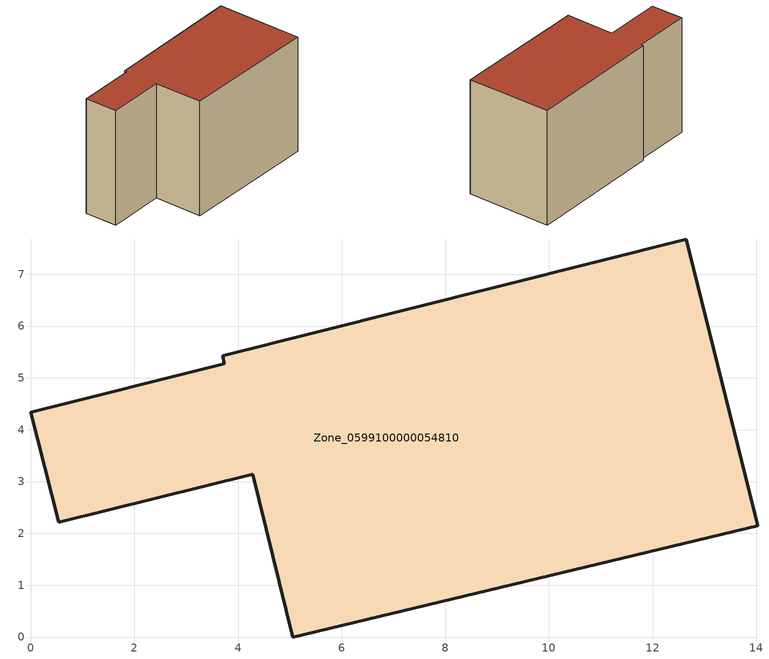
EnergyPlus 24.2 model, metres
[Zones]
Zone_0599100000054810
 floor ground (C_G): 4.28,3.14 0.54,2.21 0,4.34 3.73,5.27 3.7,5.43 12.65,7.68 14.03,2.15 5.06,0 z0
 wall outside (C_F): 14.03,2.15 12.65,7.68 3.7,5.43 3.73,5.27 0,4.34 0.54,2.21 4.28,3.14 5.06,0 14.03,2.15 z0:7.85
 roof outside (C_R): 0.54,2.21 4.28,3.14 5.06,0 14.03,2.15 12.65,7.68 3.7,5.43 3.73,5.27 0,4.34 z7.85
[BUILDING]
Pand.0599100000054810: North Axis=0; Terrain=City; Loads Convergence Tolerance Value=0.04; Temperature Convergence Tolerance Value=0.4; Solar Distribution=FullExterior; Maximum Number of Warmup Days=25; Minimum Number of Warmup Days=1
[Site:Location]
Rotterdam.The.Hague.AP_ZH_NLD Design_Conditions: Latitude=51.96; Longitude=4.45; Time Zone=1; Elevation=-4.5
[SITE:GROUNDTEMPERATURE:BUILDINGSURFACE]
18, 18, 18, 18, 18, 18, 18, 18, 18, 18, 18, 18
[MATERIAL] Thermal Absorptance=0.9; Solar Absorptance=0.7; Visible Absorptance=0.7
Name | Roughness | Thickness | Conductivity | Density | Specific Heat
G.TC.1975-1991 | MediumSmooth | 0.15 | 0.288461 | 540 | 1210
F.TC.1975-1991 | Rough | 0.3 | 0.230769 | 1920 | 840
R.TC.1975-1991 | MediumRough | 0.2 | 0.153846 | 1500 | 1000
[CONSTRUCTION]
C_G: G.TC.1975-1991
C_F: F.TC.1975-1991
C_R: R.TC.1975-1991
[ZONE]
Zone_0599100000054810: Type=1; Multiplier=1; Ceiling Height=Autocalculate; Volume=Autocalculate; Floor Area=autocalculate; Part of Total Floor Area=Yes
[ZONEINFILTRATION:DESIGNFLOWRATE]
Infil_Zone_0599100000054810: Zone or ZoneList or Space or SpaceList=Zone_0599100000054810; Schedule=AlwaysOn; Design Flow Rate Calculation Method=Flow/Area; Flow Rate per Floor Area=0.003; Constant Term Coefficient=1; Temperature Term Coefficient=0; Velocity Term Coefficient=0; Velocity Squared Term Coefficient=0
[HVACTEMPLATE:ZONE:IDEALLOADSAIRSYSTEM]
Zone_0599100000054810: Maximum Heating Supply Air Temperature=50; Minimum Cooling Supply Air Temperature=13; Maximum Heating Supply Air Humidity Ratio=0.0156; Minimum Cooling Supply Air Humidity Ratio=0.0077; Heating Limit=NoLimit; Cooling Limit=NoLimit; Dehumidification Control Type=ConstantSensibleHeatRatio; Cooling Sensible Heat Ratio=0.7; Dehumidification Setpoint=60; Humidification Control Type=None; Humidification Setpoint=30; Outdoor Air Method=None; Outdoor Air Flow Rate per Person=0.00944; Outdoor Air Flow Rate per Zone Floor Area=0; Outdoor Air Flow Rate per Zone=0; Demand Controlled Ventilation Type=None; Outdoor Air Economizer Type=NoEconomizer; Heat Recovery Type=None; Sensible Heat Recovery Effectiveness=0.7; Latent Heat Recovery Effectiveness=0.65
[ZONECONTROL:THERMOSTAT]
ThermostatControl_Zone_0599100000054810: Zone or ZoneList=Zone_0599100000054810; Control Type Schedule=DualSetpointControlType; Control 1=Thermostat_Zone_0599100000054810; Temperature Difference Between Cutout And Setpoint=0
[THERMOSTATSETPOINT:DUALSETPOINT]
Thermostat_Zone_0599100000054810: Heating Setpoint Temperature Schedule=HeatingSetpoint_Zone_0599100000054810; Cooling Setpoint Temperature Schedule=CoolingSetpoint_Zone_0599100000054810
[SCHEDULE:COMPACT]
HeatingSetpoint_Zone_0599100000054810: Through: 12/31, For: AllDays, Until: 24:00, 21
CoolingSetpoint_Zone_0599100000054810: Through: 12/31, For: AllDays, Until: 24:00, 24
DualSetpointControlType: Through: 12/31, For: AllDays, Until: 24:00, 4
AlwaysOn: Through: 12/31, For: AllDays, Until: 24:00, 1
